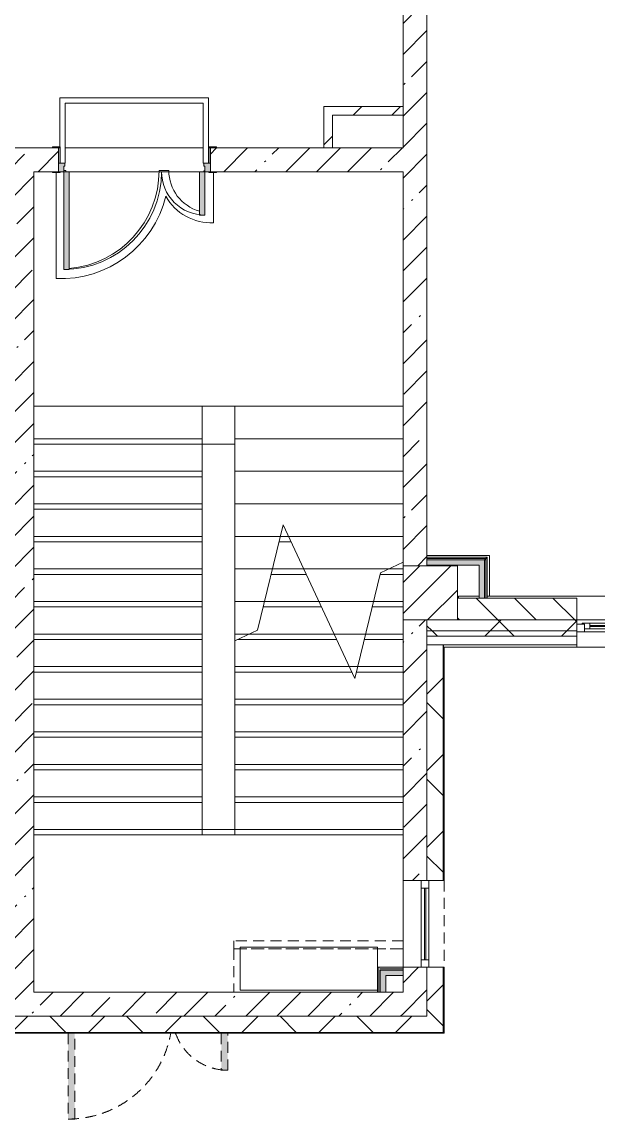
# Model space of a CAD drawing. Header units: millimetres. Extents: x 81566 to 292854, y -8553 to 29000.
# Drawn here: x 237814 to 243119, y -1048 to 9060 of the extents above; entities that cross this region are included whole.
import ezdxf

# ---------------------------------------------------------------- set-up
doc = ezdxf.new("R2010")
doc.units = ezdxf.units.MM
doc.linetypes.add('200_ШТРИХ__ш1_п0_6_', pattern=[160, 100, -60])
for name, color, linetype, lineweight in [('A-DETL-MBND-1', 7, '200_ШТРИХ__ш1_п0_6_', 9), ('A-GLAZ-3', 7, 'Continuous', 5), ('A-WALL', 7, 'Continuous', 9), ('A-WALL-4', 7, 'Continuous', 5), ('I-WALL-4', 7, 'Continuous', 5), ('S-COLS-1', 7, 'Continuous', 5), ('S-STRS-2', 7, 'Continuous', 5), ('S-STRS-MBND-1', 7, 'Continuous', 5)]:
    doc.layers.add(name, color=color, linetype=linetype, lineweight=lineweight)
for name, color, linetype, lineweight, true_color in [('A-DOOR-4', 7, 'Continuous', 5, 0xaaaaaa), ('A-DOOR-5', 7, 'Continuous', 5, 0xe2e2e2), ('A-DOOR-FRAM-4', 7, 'Continuous', 5, 0xe2e2e2), ('A-DOOR-FRAM-5', 7, 'Continuous', 5, 0xaaaaaa), ('A-FLOR-1', 7, 'Continuous', 5, 0xaaaaaa), ('I-WALL-1', 7, 'Continuous', 5, 0xe7e7e7), ('I-WALL-2', 7, 'Continuous', 9, 0xe7e7e7)]:
    doc.layers.add(name, color=color, linetype=linetype, lineweight=lineweight, true_color=true_color)
pattern_1 = [(45, (165843.6, 0), (-353.5534, 353.5534), []), (135, (165843.6, 0), (-353.5534, -353.5534), [])]
pattern_2 = [(45, (165843.6, 0), (-285.1231, 285.1231), []), (45, (166128.7, 0), (-285.1231, 285.1231), [504.031, -100.806, 16.764, -84.042])]
pattern_3 = [(45, (165843.58, 0), (-176.7767, 176.7767), [])]
pattern_4 = [(45, (165843.6, 0), (-530.33, 530.33), []), (135, (165843.6, 0), (-530.33, -530.33), [])]

# ---------------------------------------------------------------- blocks, each defined once
blk = doc.blocks.new('BSC_Колонна _Прямоугольная - 500х500-V299-2_2_3_птичка')
at = {"layer": 'S-COLS-1'}
h = blk.add_hatch(dxfattribs=at)
h.set_pattern_fill('FP_85', color=256, style=0, pattern_type=2)
h.set_pattern_definition([(45, (-75730, -3800), (-285.1231, 285.1231), []), (45, (-75444.88, -3800), (-285.1231, 285.1231), [504.031, -100.806, 16.764, -84.042])])
h.paths.add_polyline_path([(-30, -250), (250, -250), (250, 250), (-250, 250), (-250, -250), (-43, -250)])
for p, q in [((250, 250), (-250, 250)), ((-250, 250), (-250, -250)), ((250, -250), (250, 250)), ((-250, -250), (250, -250))]:
    blk.add_line(p, q, dxfattribs=at)
blk = doc.blocks.new('110_Дверь_СКБ_2Ст - Д-1 Лестничная клетка EIS60-24319353-2_2_3_птичка')
at = {"layer": 'A-DOOR-5'}
for points in [[(612, 1010), (612, 110), (662, 110), (662, 1010), (644, 1010)], [(-638, 510), (-638, 110), (-588, 110), (-588, 510), (-628, 510)], [(697, 30), (699, -110), (712, -110), (712, 30), (699, 30)]]:
    blk.add_hatch(color=256, dxfattribs=at).paths.add_polyline_path(points)
h = blk.add_hatch(color=256, dxfattribs=at)
h.paths.add_polyline_path([(-688, 110), (-688, 30), (-628, 30), (-628, 60), (-638, 60), (-638, 110)])
h.paths.add_polyline_path([(712, 110), (662, 110), (662, 60), (652, 60), (652, 30), (712, 30), (712, 106)])
at = {"layer": 'A-DOOR-FRAM-4'}
for points in [[(-713, 118), (-743, 118), (-743, 110), (-673, 110), (-673, 118), (-695, 118)], [(697, 118), (697, 110), (767, 110), (767, 118), (712, 118)], [(-673, 30), (-688, 30), (-688, -110), (-673, -110), (-673, 30)], [(-713, -110), (-743, -110), (-743, -118), (-673, -118), (-673, -110), (-688, -110)], [(697, -110), (699, -118), (767, -118), (767, -110), (699, -110)]]:
    blk.add_hatch(color=256, dxfattribs=at).paths.add_polyline_path(points)
at = {"layer": 'A-DOOR-4'}
for p, q in [((662, 1010), (612, 1010)), ((612, 1010), (612, 110)), ((662, 110), (662, 1010)), ((-638, 510), (-638, 110)), ((-588, 510), (-638, 510)), ((-588, 110), (-588, 510)), ((-638, 110), (-588, 110)), ((612, 110), (662, 110))]:
    blk.add_line(p, q, dxfattribs=at)
for centre, radius, start, end in [((662, 110), 900, 90, 180), ((-638, 110), 400, 360, 90)]:
    blk.add_arc(centre, radius, start, end, dxfattribs=at)
at = {"layer": 'A-DOOR-FRAM-5'}
for p, q in [((-673, 118), (-743, 118)), ((-743, 118), (-743, 110)), ((-743, 110), (-673, 110)), ((-638, 110), (-688, 110)), ((-688, 110), (-688, 30)), ((-673, 110), (-673, 118)), ((-638, 60), (-638, 110)), ((662, 110), (662, 60)), ((712, 110), (662, 110)), ((767, 118), (697, 118)), ((697, 118), (697, 110)), ((697, 110), (767, 110)), ((712, 30), (712, 110)), ((767, 110), (767, 118)), ((-688, 30), (-628, 30)), ((-673, 30), (-688, 30)), ((-688, 30), (-688, -110)), ((-673, -110), (-673, 30)), ((-628, 60), (-638, 60)), ((-628, 30), (-628, 60)), ((662, 60), (652, 60)), ((652, 60), (652, 30)), ((652, 30), (712, 30)), ((712, 30), (697, 30)), ((697, 30), (697, -110)), ((712, -110), (712, 30)), ((-673, -110), (-743, -110)), ((-743, -110), (-743, -118)), ((-743, -118), (-673, -118)), ((-688, -110), (-673, -110)), ((-673, -118), (-673, -110)), ((697, -110), (712, -110)), ((767, -110), (697, -110)), ((697, -110), (697, -118)), ((697, -118), (767, -118)), ((767, -118), (767, -110))]:
    blk.add_line(p, q, dxfattribs=at)
blk = doc.blocks.new('120_Окно_СКБ_1Ст - 120_Окно_СКБ_1Ст 900х2500_h_-19906150-2_2_3_птичка')
at = {"layer": 'A-GLAZ-3'}
for p, q in [((-450, -75), (-450, -5)), ((-450, -5), (-380, -5)), ((450, -5), (-450, -5)), ((-380, -75), (-450, -75)), ((-450, -75), (-400, -75)), ((-380, -75), (-400, -75)), ((-400, -75), (-400, -85)), ((-400, -85), (400, -85)), ((400, -85), (-400, -85)), ((-380, -5), (-380, -75)), ((380, -35), (-380, -35)), ((-380, -35), (-380, -75)), ((-330, -85), (-330, -35)), ((-330, -55), (330, -55)), ((330, -65), (-330, -65)), ((330, -85), (330, -35)), ((380, -75), (380, -5)), ((380, -5), (450, -5)), ((380, -75), (380, -35)), ((450, -75), (380, -75)), ((400, -75), (380, -75)), ((400, -75), (450, -75)), ((400, -85), (400, -75)), ((450, -5), (450, -75))]:
    blk.add_line(p, q, dxfattribs=at)
blk = doc.blocks.new('110_Дверь_СКБ_2Ст_Наружная - ДН-1_л__ Двухстворчатая 1350 х3200 _ЛК_ в свету с верхним остеклением 2-V403-2_2_3_птичка')
at = {"layer": 'A-DETL-MBND-1'}
for points in [[(754, 869), (694, 869), (694, 79), (754, 79), (754, 92)], [(-716, 419), (-716, 79), (-656, 79), (-656, 419)]]:
    blk.add_hatch(color=256, dxfattribs=at).paths.add_polyline_path(points)
for p, q in [((754, 869), (694, 869)), ((694, 869), (694, 79)), ((754, 79), (754, 869)), ((-716, 419), (-716, 79)), ((-656, 419), (-716, 419)), ((-656, 79), (-656, 419))]:
    blk.add_line(p, q, dxfattribs=at)
for centre, radius, start, end in [((754, -91), 960, 90, 169.737), ((-716, -91), 510, 19.5984, 90)]:
    blk.add_arc(centre, radius, start, end, dxfattribs=at)
blk = doc.blocks.new('120_Окно_СКБ_1Ст - 120_Окно_СКБ_1Ст 800х2500 EI30-23532001-2_2_3_птичка')
at = {"layer": 'A-GLAZ-3'}
for p, q in [((-400, -127), (-400, -57)), ((-400, -57), (-330, -57)), ((400, -57), (-400, -57)), ((-330, -57), (-330, -127)), ((330, -87), (-330, -87)), ((330, -97), (-330, -97)), ((330, -127), (330, -57)), ((330, -57), (400, -57)), ((400, -57), (400, -127)), ((-330, -127), (-400, -127)), ((-400, -127), (400, -127)), ((400, -127), (330, -127))]:
    blk.add_line(p, q, dxfattribs=at)
blk = doc.blocks.new('Зашивка приборов отопления27 - Зашивка приборов отопления-33322407-2_2_3_птичка')
at = {"layer": 'A-DETL-MBND-1'}
for p, q in [((75480, 595), (73920, 595)), ((73920, 595), (73920, 520)), ((73920, 520), (73920, 120)), ((75480, 520), (73920, 520)), ((73920, 520), (73920, 120)), ((73920, 520), (75480, 520)), ((75480, 520), (75480, 595)), ((75480, 350), (75480, 520))]:
    blk.add_line(p, q, dxfattribs=at)

msp = doc.modelspace()

# ---------------------------------------------------------------- hatches: boundary and pattern name
at = {"layer": 'A-WALL-4'}
h = msp.add_hatch(dxfattribs=at)
h.set_pattern_fill('FP_100', color=256, style=0, pattern_type=2)
h.set_pattern_definition([(135, (165843.58, 0), (-176.7767, -176.7767), [])])
h.paths.add_polyline_path([(245923.6, 3550), (246193.6, 3550), (246193.6, 3750), (245923.6, 3750), (245923.6, 3575.2)])
h.paths.add_polyline_path([(241833.6, 3550), (242923.6, 3550), (242923.6, 3750), (241823.6, 3750), (241823.6, 3550)])
h.paths.add_polyline_path([(245023.6, 3550), (245023.6, 3750), (243823.6, 3750), (243823.6, 3550), (244622.1, 3550)])
h = msp.add_hatch(dxfattribs=at)
h.set_pattern_fill('FP_101', color=256, style=0, pattern_type=2)
h.set_pattern_definition(pattern_1)
h.paths.add_polyline_path([(246445.2, 3450), (247263.6, 3450), (247263.6, 3550), (245923.6, 3550), (245923.6, 3450), (246193.6, 3450)])
h.paths.add_polyline_path([(250543.6, 3450), (250543.6, 3550), (249963.6, 3550), (249963.6, 3450), (250091.4, 3450)])
h.paths.add_polyline_path([(241723.6, 3450), (242923.6, 3450), (242923.6, 3550), (241543.6, 3550), (241543.6, 3450), (241701.6, 3450)])
h.paths.add_polyline_path([(243823.6, 3450), (245023.6, 3450), (245023.6, 3550), (243823.6, 3550)])
h = msp.add_hatch(dxfattribs=at)
h.set_pattern_fill('FP_101', color=256, style=0, pattern_type=2)
h.set_pattern_definition(pattern_1)
h.paths.add_polyline_path([(250543.6, 3400), (250643.6, 3400), (250643.6, 3450), (249963.6, 3450), (249963.6, 3400), (250091.4, 3400)])
h.paths.add_polyline_path([(241701.6, 3400), (242923.6, 3400), (242923.6, 3450), (241543.6, 3450), (241543.6, 3400), (241696.6, 3400)])
h.paths.add_polyline_path([(243823.6, 3400), (245023.6, 3400), (245023.6, 3450), (243823.6, 3450)])
h.paths.add_polyline_path([(246445.2, 3400), (247263.6, 3400), (247263.6, 3450), (245923.6, 3450), (245923.6, 3400)])
h = msp.add_hatch(dxfattribs=at)
h.set_pattern_fill('FP_101', color=256, style=0, pattern_type=2)
h.set_pattern_definition(pattern_1)
h.paths.add_polyline_path([(241693.6, -250), (241693.6, 350), (241543.6, 350), (241543.6, -250)])
h.paths.add_polyline_path([(241543.6, 1150), (241693.6, 1150), (241693.6, 3320), (241543.6, 3320), (241543.6, 3279.6)])
h = msp.add_hatch(dxfattribs=at)
h.set_pattern_fill('FP_101', color=256, style=0, pattern_type=2)
h.set_pattern_definition(pattern_1)
h.paths.add_polyline_path([(241431.6, -250), (241543.6, -250), (241543.6, -100), (237403.6, -100), (237403.6, -250), (241323.6, -250)])
h.paths.add_polyline_path([(236503.6, -250), (236503.6, -100), (232903.6, -100), (232903.6, -250), (235506.5, -250)])
h.paths.add_polyline_path([(227302.5, -250), (227903.6, -250), (227903.6, -100), (226753.6, -100), (226753.6, -250)])
h.paths.add_polyline_path([(224653.6, -250), (224653.6, -100), (223903.6, -100), (223903.6, -250), (224567.8, -250)])
h.paths.add_polyline_path([(231003.6, -250), (232003.6, -250), (232003.6, -100), (231003.6, -100), (231003.6, -236)])
h.paths.add_polyline_path([(223003.6, -250), (223003.6, -100), (222253.6, -100), (222253.6, -250), (222744.7, -250)])
h.paths.add_polyline_path([(214653.6, -250), (214653.6, -100), (213253.6, -100), (213253.6, -250), (214540.7, -250)])
h.paths.add_polyline_path([(217753.6, -250), (219153.6, -250), (219153.6, -100), (217753.6, -100), (217753.6, -208.4)])
h.paths.add_polyline_path([(211153.6, -250), (211153.6, -100), (210779.9, -100), (210779.9, -250)])
h.paths.add_polyline_path([(209879.9, -250), (209879.9, -100), (208503.6, -100), (208503.6, -250), (209071.3, -250)])
h.paths.add_polyline_path([(205403.6, -250), (205403.6, -100), (203833.6, -100), (203833.6, -250), (204513.5, -250)])
h.paths.add_polyline_path([(201733.6, -250), (201733.6, -100), (200613.6, -100), (200613.6, -250), (201323.1, -250)])
h.paths.add_polyline_path([(199713.6, -250), (199713.6, -100), (198853.6, -100), (198853.6, -250), (199044.2, -250)])
h.paths.add_polyline_path([(196753.6, -250), (196753.6, -100), (195053.3, -100), (195053.3, -250), (196309.5, -250)])
h.paths.add_polyline_path([(187453.6, -250), (188553.6, -250), (188553.6, -100), (187453.6, -100), (187453.6, -145.3)])
h.paths.add_polyline_path([(192253.3, -250), (192253.3, -100), (190653.6, -100), (190653.6, -250), (192207.5, -250)])
h.paths.add_polyline_path([(182180.4, -250), (183103.6, -250), (183103.6, -100), (181953.6, -100), (181953.6, -250)])
h.paths.add_polyline_path([(184003.6, -250), (184653.6, -250), (184653.6, -100), (184003.6, -100), (184003.6, -138.1)])
h.paths.add_polyline_path([(165733.6, -250), (169573.6, -250), (169573.6, -100), (165583.6, -100), (165583.6, -250)])
h.paths.add_polyline_path([(170473.6, -250), (174403.6, -250), (174403.6, -100), (170473.6, -100), (170473.6, -109.9)])
h.paths.add_polyline_path([(178853.6, -250), (178853.6, -100), (177503.6, -100), (177503.6, -250), (178078.4, -250)])
at = {"layer": 'I-WALL-1'}
for points in [[(241823.6, 4055), (242073, 4055), (242073, 4105), (241543.6, 4105), (241543.6, 4055), (241620.8, 4055)], [(242073, 3750), (242073, 4055), (242023, 4055), (242023, 3750)], [(241323.6, 275), (241323.6, 325), (241163.6, 321), (241163.6, 275)]]:
    msp.add_hatch(color=256, dxfattribs=at).paths.add_polyline_path(points)
at = {"layer": 'I-WALL-2'}
msp.add_hatch(color=256, dxfattribs=at).paths.add_polyline_path([(241163.6, 120), (241163.6, 325), (241113.6, 321), (241113.6, 120)])
at = {"layer": 'I-WALL-4'}
h = msp.add_hatch(dxfattribs=at)
h.set_pattern_fill('FP_97', color=256, style=0, pattern_type=2)
h.set_pattern_definition(pattern_2)
h.paths.add_polyline_path([(241323.6, 7900), (241543.6, 7900), (241543.6, 9352.3), (241323.6, 9352.3), (241323.6, 8013.4)])
h.paths.add_polyline_path([(241323.6, 10792.3), (241543.6, 10792.3), (241543.6, 10900), (241323.6, 10900)])
h = msp.add_hatch(dxfattribs=at)
h.set_pattern_fill('FP_102', color=256, style=0, pattern_type=2)
h.set_pattern_definition(pattern_3)
h.paths.add_polyline_path([(240593.6, 7900), (240673.6, 7900), (240673.6, 8280), (240593.6, 8280), (240593.6, 7927.1)])
h = msp.add_hatch(dxfattribs=at)
h.set_pattern_fill('FP_102', color=256, style=0, pattern_type=2)
h.set_pattern_definition(pattern_3)
h.paths.add_polyline_path([(241021.4, 8200), (241323.6, 8200), (241323.6, 8280), (240673.6, 8280), (240673.6, 8200), (240975.9, 8200)])
h = msp.add_hatch(dxfattribs=at)
h.set_pattern_fill('FP_97', color=256, style=0, pattern_type=2)
h.set_pattern_definition(pattern_2)
h.paths.add_polyline_path([(237703.6, 120), (237923.6, 120), (237923.6, 7900), (237703.6, 7900), (237703.6, 301.1)])
h = msp.add_hatch(dxfattribs=at)
h.set_pattern_fill('FP_97', color=256, style=0, pattern_type=2)
h.set_pattern_definition(pattern_2)
h.paths.add_polyline_path([(241323.6, 7680), (241323.6, 7900), (239548.6, 7896.2), (239548.6, 7680), (240975.9, 7680)])
h.paths.add_polyline_path([(238127.3, 7680), (238148.6, 7683.8), (238148.6, 7900), (237923.6, 7900), (237923.6, 7680), (238123.6, 7680)])
h = msp.add_hatch(dxfattribs=at)
h.set_pattern_fill('FP_97', color=256, style=0, pattern_type=2)
h.set_pattern_definition(pattern_2)
h.paths.add_polyline_path([(241543.6, -100), (241543.6, 350), (241323.6, 350), (241323.6, -100), (241431.6, -100)])
h.paths.add_polyline_path([(241323.6, 1150), (241543.6, 1150), (241543.6, 3550), (241323.6, 3550), (241323.6, 3279.6)])
h.paths.add_polyline_path([(241505.9, 4050), (241543.6, 4050), (241543.6, 7900), (241323.6, 7900), (241323.6, 4050)])
h = msp.add_hatch(dxfattribs=at)
h.set_pattern_fill('FP_171', color=256, style=0, pattern_type=2)
h.set_pattern_definition(pattern_4)
h.paths.add_polyline_path([(242085.5, 4117.5), (242098, 4117.5), (242098, 4130), (241543.6, 4130), (241543.6, 4117.5), (242073, 4117.5)])
h = msp.add_hatch(dxfattribs=at)
h.set_pattern_fill('FP_171', color=256, style=0, pattern_type=2)
h.set_pattern_definition(pattern_4)
h.paths.add_polyline_path([(242085.5, 4105), (242085.5, 4117.5), (241543.6, 4117.5), (241543.6, 4105), (242073, 4105)])
h = msp.add_hatch(dxfattribs=at)
h.set_pattern_fill('FP_171', color=256, style=0, pattern_type=2)
h.set_pattern_definition(pattern_4)
h.paths.add_polyline_path([(242073, 3750), (242085.5, 3750), (242083.4, 4105), (242073, 4105), (242073, 3770)])
h = msp.add_hatch(dxfattribs=at)
h.set_pattern_fill('FP_171', color=256, style=0, pattern_type=2)
h.set_pattern_definition(pattern_4)
h.paths.add_polyline_path([(242085.5, 3750), (242098, 3750), (242098, 4117.5), (242085.5, 4117.5), (242085.5, 3770)])
h = msp.add_hatch(dxfattribs=at)
h.set_pattern_fill('FP_97', color=256, style=0, pattern_type=2)
h.set_pattern_definition(pattern_2)
h.paths.add_polyline_path([(239152.8, -100), (241323.6, -100), (241323.6, 120), (237703.6, 120), (237703.6, -100), (238241.2, -100)])

# ---------------------------------------------------------------- linework, layer by layer
at = {"layer": 'A-DETL-MBND-1'}
for p, q in [((241323.6, 595), (241323.6, 1150)), ((241701.6, 1150), (241701.6, 350))]:
    msp.add_line(p, q, dxfattribs=at)
at = {"layer": 'A-FLOR-1'}
for p, q in [((238161.9, 8360.1), (238161.9, 7908)), ((239531.9, 8360.1), (238161.9, 8360.1)), ((238211.9, 7760.1), (238211.9, 8310.1)), ((238211.9, 8310.1), (239481.9, 8310.1)), ((239481.9, 8310.1), (239481.9, 7760.1)), ((239531.9, 7760.1), (239531.9, 8360.1)), ((238163.6, 7760.1), (238211.9, 7760.1)), ((238217.1, 7692.1), (238198.6, 7692.1)), ((238217.1, 7680), (238217.1, 7692.1)), ((239166.2, 7690.6), (239076.5, 7690.6)), ((239481.9, 7760.1), (239531.9, 7760.1)), ((239498.6, 7689.1), (239488.7, 7689.1)), ((239488.7, 7689.1), (239488.7, 7680)), ((238127.3, 7672), (238127.3, 6695.1)), ((239578.1, 7210.5), (239578.1, 7672)), ((239473.6, 5170), (239773.6, 5170)), ((241543.6, 4145), (242118, 4145)), ((242118, 4145), (242118, 3770)), ((239823.6, 536), (239823.6, 140)), ((241088.6, 536), (239823.6, 536)), ((241088.6, 350), (241088.6, 536)), ((239823.6, 140), (241088.6, 140))]:
    msp.add_line(p, q, dxfattribs=at)
for centre, radius, start, end in [((238171.5, 7689.1), 905, 274.89327, 0.09571), ((239555.9, 7690.6), 389.8, 180, 253.95631), ((238171.5, 7689.1), 995, 267.45356, 346.31888), ((239555.7, 7689.1), 479.2, 209.41362, 272.67589)]:
    msp.add_arc(centre, radius, start, end, dxfattribs=at)
at = {"layer": 'A-WALL'}
for p, q in [((241323.6, 8200), (241323.6, 8280)), ((240593.6, 7900), (240673.6, 7900)), ((242085.5, 4117.5), (241543.6, 4117.5)), ((242073, 4105), (241543.6, 4105)), ((242073, 3750), (242073, 4105)), ((242085.5, 3750), (242085.5, 4117.5)), ((242923.6, 3550), (241823.6, 3550)), ((241543.6, 3450), (242923.6, 3450)), ((241543.6, 3400), (242923.6, 3400)), ((241543.6, 3320), (242923.6, 3320)), ((241543.6, 1150), (241543.6, 3320)), ((241693.6, 1150), (241693.6, 3320)), ((241696.6, 1150), (241696.6, 3320)), ((241701.6, 3300), (241696.6, 3300)), ((241101.1, 120), (241101.1, 350)), ((241323.6, 337.5), (241113.6, 337.5)), ((241113.6, 120), (241113.6, 325)), ((241323.6, 325), (241113.6, 325)), ((241323.6, 275), (241323.6, 350)), ((241543.6, 350), (241543.6, -100)), ((241693.6, -250), (241693.6, 350)), ((241696.6, -253), (241696.6, 350)), ((241088.6, 120), (241163.6, 120)), ((241323.6, -100), (237403.6, -100)), ((237403.6, -250), (241693.6, -250)), ((237403.6, -253), (241696.6, -253))]:
    msp.add_line(p, q, dxfattribs=at)
at = {"layer": 'A-WALL-4'}
for p, q in [((242923.6, 3750), (241823.6, 3750)), ((242923.6, 3300), (242923.6, 3750)), ((242923.6, 3550), (243823.6, 3550)), ((241701.6, 3300), (250793.6, 3300)), ((241701.6, 1150), (241701.6, 3300)), ((241543.6, 1150), (241701.6, 1150)), ((241701.6, 350), (241543.6, 350)), ((241701.6, -258), (241701.6, 350)), ((241543.6, -100), (241323.6, -100)), ((232003.6, -258), (241701.6, -258))]:
    msp.add_line(p, q, dxfattribs=at)
at = {"layer": 'I-WALL-4'}
for p, q in [((241543.6, 4050), (241543.6, 10900)), ((241323.6, 9352.3), (241323.6, 8280)), ((240593.6, 8280), (240593.6, 7900)), ((241323.6, 8280), (240593.6, 8280)), ((240673.6, 7900), (240673.6, 8200)), ((240673.6, 8200), (241323.6, 8200)), ((241323.6, 8200), (241323.6, 7900)), ((238093.6, 7900), (237703.6, 7900)), ((238211.9, 7900), (239481.9, 7900)), ((240593.6, 7900), (239603.6, 7900)), ((241323.6, 7900), (240673.6, 7900)), ((237923.6, 120), (237923.6, 7680)), ((237923.6, 7680), (238093.6, 7680)), ((239075.9, 7680), (238248.6, 7680)), ((239448.6, 7680), (239167.1, 7680)), ((239603.6, 7680), (241323.6, 7680)), ((241323.6, 7680), (241323.6, 4050)), ((242098, 4130), (241543.6, 4130)), ((241543.6, 4055), (242023, 4055)), ((242023, 4055), (242023, 3750)), ((242098, 3750), (242098, 4130)), ((241833.6, 3770), (242023, 3770)), ((241833.6, 3770), (241833.6, 3750)), ((242023, 3750), (242098, 3750)), ((242097.2, 3770), (246193.6, 3770)), ((241323.6, 3550), (241323.6, 1150)), ((241543.6, 3320), (241543.6, 3550)), ((241323.6, 1150), (241543.6, 1150)), ((241088.6, 350), (241088.6, 120)), ((241163.6, 350), (241088.6, 350)), ((241543.6, 350), (241163.6, 350)), ((241163.6, 120), (241163.6, 275)), ((241163.6, 275), (241323.6, 275)), ((241323.6, 275), (241323.6, 120)), ((241088.6, 120), (237923.6, 120)), ((241323.6, 120), (241163.6, 120))]:
    msp.add_line(p, q, dxfattribs=at)
at = {"layer": 'S-STRS-2'}
for p, q in [((239075.9, 7680), (238248.6, 7680)), ((239448.6, 7680), (239167.1, 7680)), ((239473.6, 5520), (239773.6, 5520)), ((239473.6, 5169.7), (239473.6, 5520)), ((241323.6, 5520), (239773.6, 5520)), ((239773.6, 5520), (239773.6, 5220)), ((241323.6, 5520), (239773.6, 5520)), ((237923.6, 5169.7), (239473.6, 5169.7)), ((237923.6, 5169.7), (239473.6, 5169.7)), ((239473.6, 4869.7), (239473.6, 5169.7)), ((239773.6, 5220), (239773.6, 4920)), ((241323.6, 5220), (239773.6, 5220)), ((241323.6, 5220), (239773.6, 5220)), ((237923.6, 4869.7), (239473.6, 4869.7)), ((237923.6, 4869.7), (239473.6, 4869.7)), ((239473.6, 4569.7), (239473.6, 4869.7)), ((239773.6, 4920), (239773.6, 4620)), ((241323.6, 4920), (239773.6, 4920)), ((241323.6, 4920), (239773.6, 4920)), ((237923.6, 4569.7), (239473.6, 4569.7)), ((237923.6, 4569.7), (239473.6, 4569.7)), ((239473.6, 4269.7), (239473.6, 4569.7)), ((239773.6, 4620), (239773.6, 4320)), ((241323.6, 4620), (239773.6, 4620)), ((241323.6, 4620), (239773.6, 4620)), ((237923.6, 4269.7), (239473.6, 4269.7)), ((237923.6, 4269.7), (239473.6, 4269.7)), ((239473.6, 3969.7), (239473.6, 4269.7)), ((239773.6, 4320), (239773.6, 4020)), ((240192.2, 4320), (239773.6, 4320)), ((240192.2, 4320), (239773.6, 4320)), ((240292.2, 4269.7), (240179.9, 4269.7)), ((240292.2, 4269.7), (240179.9, 4269.7)), ((241323.6, 4320), (240268.8, 4320)), ((241323.6, 4320), (240268.8, 4320)), ((237923.6, 3969.7), (239473.6, 3969.7)), ((237923.6, 3969.7), (239473.6, 3969.7)), ((239473.6, 3669.7), (239473.6, 3969.7)), ((239773.6, 4020), (239773.6, 3720)), ((240119.2, 4020), (239773.6, 4020)), ((240119.2, 4020), (239773.6, 4020)), ((240432.1, 3969.7), (240107, 3969.7)), ((240432.1, 3969.7), (240107, 3969.7)), ((241191.9, 4020), (240408.7, 4020)), ((241191.9, 4020), (240408.7, 4020)), ((241323.6, 3969.7), (241111.5, 3969.7)), ((241323.6, 3969.7), (241111.5, 3969.7)), ((237923.6, 3669.7), (239473.6, 3669.7)), ((237923.6, 3669.7), (239473.6, 3669.7)), ((239473.6, 3369.7), (239473.6, 3669.7)), ((239773.6, 3720), (239773.6, 3420)), ((240046.3, 3720), (239773.6, 3720)), ((240046.3, 3720), (239773.6, 3720)), ((240572, 3669.7), (240034.1, 3669.7)), ((240572, 3669.7), (240034.1, 3669.7)), ((241050.8, 3720), (240548.6, 3720)), ((241050.8, 3720), (240548.6, 3720)), ((241323.6, 3669.7), (241038.6, 3669.7)), ((241323.6, 3669.7), (241038.6, 3669.7)), ((237923.6, 3369.7), (239473.6, 3369.7)), ((237923.6, 3369.7), (239473.6, 3369.7)), ((239473.6, 3069.7), (239473.6, 3369.7)), ((239773.6, 3420), (239773.6, 3358.6)), ((239905.2, 3420), (239773.6, 3420)), ((239905.2, 3420), (239773.6, 3420)), ((239773.6, 3358.6), (239773.6, 3069.7)), ((240711.9, 3369.7), (239797.4, 3369.7)), ((240711.9, 3369.7), (239797.4, 3369.7)), ((240977.9, 3420), (240688.5, 3420)), ((240977.9, 3420), (240688.5, 3420)), ((241323.6, 3369.7), (240965.7, 3369.7)), ((241323.6, 3369.7), (240965.7, 3369.7)), ((237923.6, 3069.7), (239473.6, 3069.7)), ((237923.6, 3069.7), (239473.6, 3069.7)), ((239473.6, 2769.7), (239473.6, 3069.7)), ((239773.6, 3069.7), (239773.6, 2769.7)), ((240851.8, 3069.7), (239773.6, 3069.7)), ((240851.8, 3069.7), (239773.6, 3069.7)), ((240905, 3120), (240828.4, 3120)), ((240905, 3120), (240828.4, 3120)), ((241323.6, 3069.7), (240892.8, 3069.7)), ((241323.6, 3069.7), (240892.8, 3069.7)), ((237923.6, 2769.7), (239473.6, 2769.7)), ((237923.6, 2769.7), (239473.6, 2769.7)), ((239473.6, 2469.7), (239473.6, 2769.7)), ((239773.6, 2769.7), (239773.6, 2469.7)), ((241323.6, 2769.7), (239773.6, 2769.7)), ((241323.6, 2769.7), (239773.6, 2769.7)), ((237923.6, 2469.7), (239473.6, 2469.7)), ((237923.6, 2469.7), (239473.6, 2469.7)), ((239473.6, 2169.7), (239473.6, 2469.7)), ((239773.6, 2469.7), (239773.6, 2169.7)), ((241323.6, 2469.7), (239773.6, 2469.7)), ((241323.6, 2469.7), (239773.6, 2469.7)), ((237923.6, 2169.7), (239473.6, 2169.7)), ((237923.6, 2169.7), (239473.6, 2169.7)), ((239473.6, 1869.7), (239473.6, 2169.7)), ((239773.6, 2169.7), (239773.6, 1869.7)), ((241323.6, 2169.7), (239773.6, 2169.7)), ((241323.6, 2169.7), (239773.6, 2169.7)), ((237923.6, 1869.7), (239473.6, 1869.7)), ((237923.6, 1869.7), (239473.6, 1869.7)), ((239473.6, 1569.7), (239473.6, 1869.7)), ((239773.6, 1869.7), (239773.6, 1569.7)), ((241323.6, 1869.7), (239773.6, 1869.7)), ((241323.6, 1869.7), (239773.6, 1869.7)), ((237923.6, 1569.7), (239473.6, 1569.7)), ((237923.6, 1569.7), (239473.6, 1569.7)), ((239773.6, 1569.7), (239473.6, 1569.7)), ((241323.6, 1569.7), (239773.6, 1569.7)), ((241323.6, 1569.7), (239773.6, 1569.7))]:
    msp.add_line(p, q, dxfattribs=at)
at = {"layer": 'S-STRS-MBND-1'}
for p, q in [((241323.6, 7680), (237923.6, 7680)), ((237923.6, 7680), (237923.6, 5520)), ((241323.6, 5520), (241323.6, 7680)), ((237923.6, 5520), (239473.6, 5520)), ((237923.6, 1620), (237923.6, 5520)), ((237923.6, 5520), (239473.6, 5520)), ((239473.6, 5520), (241323.6, 5520)), ((239473.6, 1620), (239473.6, 5520)), ((237923.6, 5220), (239473.6, 5220)), ((237923.6, 5220), (239473.6, 5220)), ((237923.6, 4920), (239473.6, 4920)), ((237923.6, 4920), (239473.6, 4920)), ((237923.6, 4620), (239473.6, 4620)), ((237923.6, 4620), (239473.6, 4620)), ((239982.1, 3455.9), (240218.4, 4428.1)), ((240218.4, 4428.1), (240878.8, 3011.9)), ((237923.6, 4320), (239473.6, 4320)), ((237923.6, 4320), (239473.6, 4320)), ((240268.8, 4320), (240192.2, 4320)), ((240268.8, 4320), (240192.2, 4320)), ((241115, 3984.1), (241323.6, 4081.4)), ((237923.6, 4020), (239473.6, 4020)), ((237923.6, 4020), (239473.6, 4020)), ((240408.7, 4020), (240119.2, 4020)), ((240408.7, 4020), (240119.2, 4020)), ((240878.8, 3011.9), (241115, 3984.1)), ((241323.6, 4020), (241191.9, 4020)), ((241323.6, 4020), (241191.9, 4020)), ((237923.6, 3720), (239473.6, 3720)), ((237923.6, 3720), (239473.6, 3720)), ((240548.6, 3720), (240046.3, 3720)), ((240548.6, 3720), (240046.3, 3720)), ((241323.6, 3720), (241050.8, 3720)), ((241323.6, 3720), (241050.8, 3720)), ((239773.6, 3358.6), (239982.1, 3455.9)), ((237923.6, 3420), (239473.6, 3420)), ((237923.6, 3420), (239473.6, 3420)), ((239773.6, 3358.6), (239773.6, 1620)), ((240688.5, 3420), (239905.2, 3420)), ((240688.5, 3420), (239905.2, 3420)), ((241323.6, 3420), (240977.9, 3420)), ((241323.6, 3420), (240977.9, 3420)), ((241323.6, 3420), (241323.6, 1620)), ((237923.6, 3120), (239473.6, 3120)), ((237923.6, 3120), (239473.6, 3120)), ((240828.4, 3120), (239773.6, 3120)), ((240828.4, 3120), (239773.6, 3120)), ((241323.6, 3120), (240905, 3120)), ((241323.6, 3120), (240905, 3120)), ((237923.6, 2820), (239473.6, 2820)), ((237923.6, 2820), (239473.6, 2820)), ((241323.6, 2820), (239773.6, 2820)), ((241323.6, 2820), (239773.6, 2820)), ((237923.6, 2520), (239473.6, 2520)), ((237923.6, 2520), (239473.6, 2520)), ((241323.6, 2520), (239773.6, 2520)), ((241323.6, 2520), (239773.6, 2520)), ((237923.6, 2220), (239473.6, 2220)), ((237923.6, 2220), (239473.6, 2220)), ((241323.6, 2220), (239773.6, 2220)), ((241323.6, 2220), (239773.6, 2220)), ((237923.6, 1920), (239473.6, 1920)), ((237923.6, 1920), (239473.6, 1920)), ((241323.6, 1920), (239773.6, 1920)), ((241323.6, 1920), (239773.6, 1920)), ((237923.6, 1620), (237923.6, 120)), ((237923.6, 1620), (239473.6, 1620)), ((237923.6, 1620), (239473.6, 1620)), ((239773.6, 1620), (239473.6, 1620)), ((241323.6, 1620), (239773.6, 1620)), ((241323.6, 1620), (239773.6, 1620)), ((241323.6, 120), (241323.6, 1620)), ((237923.6, 120), (241323.6, 120))]:
    msp.add_line(p, q, dxfattribs=at)

# ---------------------------------------------------------------- block references
at = {"layer": 'A-DETL-MBND-1'}
msp.add_blockref('Зашивка приборов отопления27 - Зашивка приборов отопления-33322407-2_2_3_птичка', (165843.6, 0), dxfattribs=at)
at = {"layer": 'A-DETL-MBND-1', "rotation": 180}
msp.add_blockref('110_Дверь_СКБ_2Ст_Наружная - ДН-1_л__ Двухстворчатая 1350 х3200 _ЛК_ в свету с верхним остеклением 2-V403-2_2_3_птичка', (238993.1, -179), dxfattribs=at)
at = {"layer": 'A-DOOR-4', "rotation": 180}
msp.add_blockref('110_Дверь_СКБ_2Ст - Д-1 Лестничная клетка EIS60-24319353-2_2_3_птичка', (238861.1, 7790), dxfattribs=at)
at = {"layer": 'A-GLAZ-3'}
for name, p, rotation in [('120_Окно_СКБ_1Ст - 120_Окно_СКБ_1Ст 900х2500_h_-19906150-2_2_3_птичка', (243373.6, 3435), 180), ('120_Окно_СКБ_1Ст - 120_Окно_СКБ_1Ст 800х2500 EI30-23532001-2_2_3_птичка', (241618.6, 750), 270)]:
    msp.add_blockref(name, p, dxfattribs=dict(at, rotation=rotation))
at = {"layer": 'S-COLS-1'}
msp.add_blockref('BSC_Колонна _Прямоугольная - 500х500-V299-2_2_3_птичка', (241573.6, 3800), dxfattribs=at)

doc.saveas('drawing.dxf')
